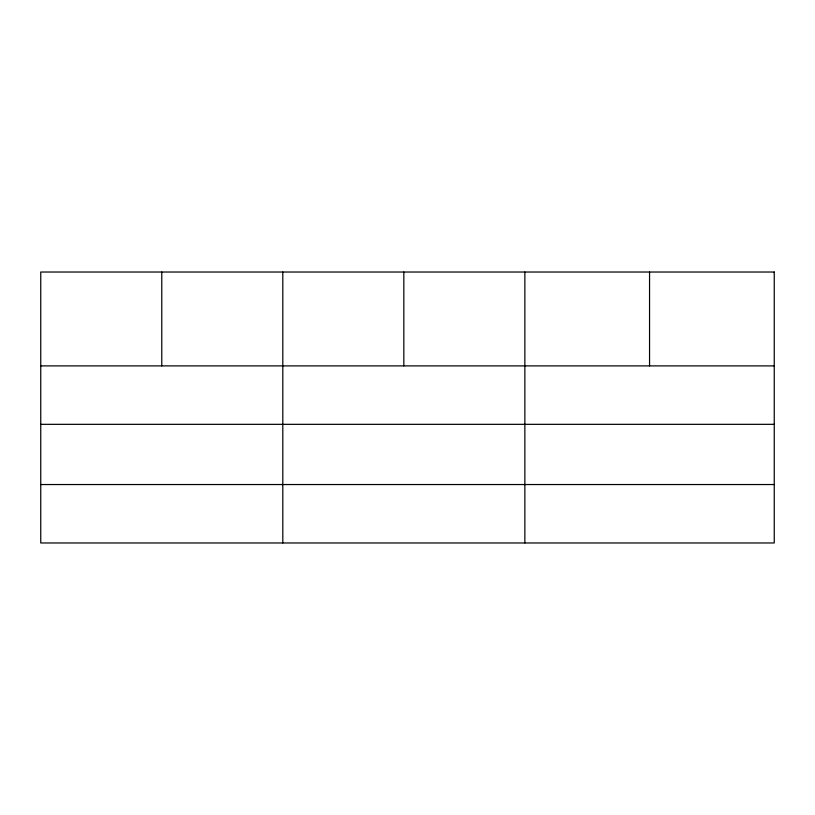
<?xml version="1.0" encoding="UTF-8"?>
<svg xmlns="http://www.w3.org/2000/svg" width="815" height="815" viewBox="0 0 815 815"><rect width="100%" height="100%" fill="white"/><g stroke="black" fill="none" stroke-linecap="round" stroke-linejoin="round"><path stroke-width="1.22" d="M40.75 365.894L774.25 365.894M40.75 424.33L774.25 424.33M40.75 484.538L774.25 484.538M649.555 272.027L649.555 365.894M524.86 272.027L524.86 542.973M403.832 272.027L403.832 365.894M282.805 272.027L282.805 542.973M161.778 272.027L161.778 365.894M774.25 272.027L40.75 272.027L40.75 542.973L774.25 542.973L774.25 272.027"/></g></svg>
